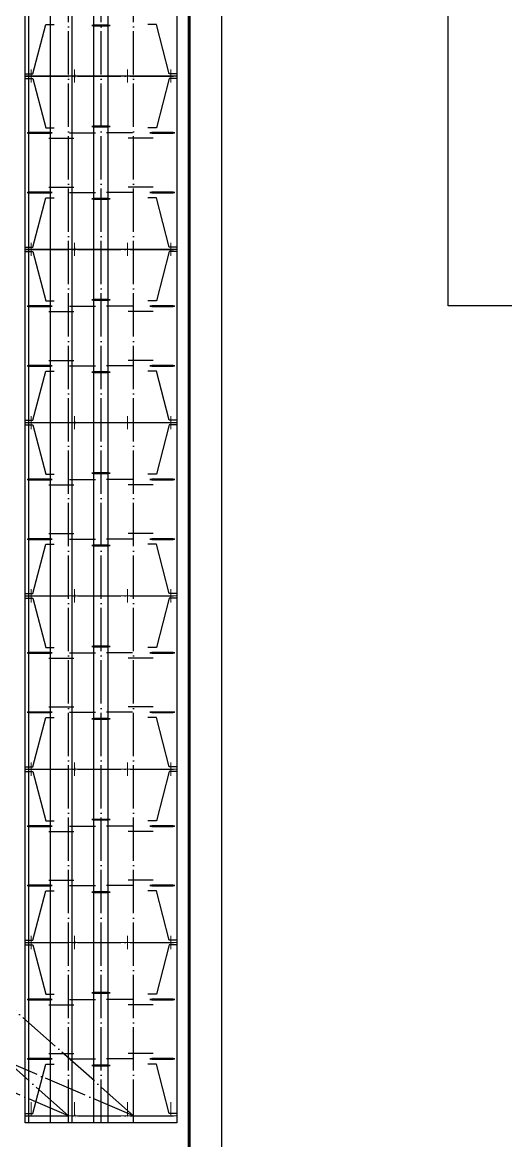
# Model space of a CAD drawing. Extents: x 14475413 to 15955882, y -732572 to -282951.
# Drawn here: x 15371992 to 15394287, y -594458 to -542833 of the extents above; entities that cross this region are included whole.
import ezdxf

# ---------------------------------------------------------------- set-up
doc = ezdxf.new("R2010")
doc.units = 0
doc.header["$LTSCALE"] = 1000
doc.header["$MEASUREMENT"] = 0
doc.linetypes.add('DOTE', pattern=[2.4200000000000004, 2, -0.2, 0.02, -0.2])
for name, color, linetype in [('DOTE', 1, 'DOTE'), ('S-TEXT', 7, 'Continuous'), ('SURFACE', 6, 'Continuous'), ('TK', 4, 'Continuous'), ('屋面隅撑', 7, 'Continuous'), ('楼板负筋钢筋', 1, 'Continuous'), ('檩条拉条', 253, 'Continuous')]:
    doc.layers.add(name, color=color, linetype=linetype)

# ---------------------------------------------------------------- blocks, each defined once
blk = doc.blocks.new('GeYuanFrame_71740722', base_point=(20.08568540801701, 4.526152566438171))
at = {"layer": 'TK'}
blk.add_lwpolyline([(20.08568540801701, 4.526152566438171), (20.08568540801701, 598.5261525664382), (1071.085685408017, 598.5261525664382), (1071.085685408017, 4.526152566438171)], close=True, dxfattribs=at)
at = {"layer": 'TK', "const_width": 1}
blk.add_lwpolyline([(45.08568540801701, 588.5261525664382), (1061.085685408017, 588.5261525664382), (1061.085685408017, 14.52615256643817), (45.08568540801701, 14.52615256643817)], close=True, dxfattribs=at)
blk = doc.blocks.new('44444434')
at = {"const_width": 10}
for points in [[(1381970.568364022, -513610.198700714), (1382070.568364022, -513610.198700714)], [(1381970.568364022, -513810.198700714), (1382070.568364022, -513810.198700714)], [(1382020.568364022, -513610.198700714), (1382020.568364022, -513810.198700714)]]:
    blk.add_lwpolyline(points, dxfattribs=at)
blk = doc.blocks.new('GeYuanFrame_55736273', base_point=(20.08568540801701, 4.526152566438171))
at = {"layer": 'TK'}
blk.add_lwpolyline([(20.08568540801701, 4.526152566438171), (20.08568540801701, 598.5261525664382), (1071.085685408017, 598.5261525664382), (1071.085685408017, 4.526152566438171)], close=True, dxfattribs=at)

msp = doc.modelspace()

# ---------------------------------------------------------------- linework, layer by layer
for p, q in [((15376019.78768828, -542982.6102402806), (15375191.12309328, -542982.6102402806)), ((15376029.74525829, -542982.6102402806), (15375201.08066329, -542982.6102402806)), ((15375201.08066329, -542982.6102402806), (15376029.74525829, -542982.6102402806)), ((15376029.74525826, -542982.6102402806), (15375201.08066326, -542982.6102402806)), ((15375211.03823329, -542982.6102402806), (15376039.70282829, -542982.6102402806)), ((15375211.03823326, -542982.6102402806), (15376039.70282826, -542982.6102402806)), ((15376039.70282826, -542982.6102402806), (15375211.03823326, -542982.6102402806)), ((15375220.99580327, -542982.6102402806), (15376049.66039827, -542982.6102402806)), ((15376019.78768828, -547640.5300960466), (15375191.12309328, -547640.5300960466)), ((15376029.74525828, -547640.5300960466), (15375201.08066328, -547640.5300960466)), ((15375201.08066328, -547640.5300960466), (15376029.74525828, -547640.5300960466)), ((15376029.74525825, -547640.5300960466), (15375201.08066325, -547640.5300960466)), ((15375211.03823329, -547640.5300960466), (15376039.70282829, -547640.5300960466)), ((15375211.03823326, -547640.5300960466), (15376039.70282826, -547640.5300960466)), ((15376039.70282826, -547640.5300960466), (15375211.03823326, -547640.5300960466)), ((15375220.99580326, -547640.5300960466), (15376049.66039827, -547640.5300960466)), ((15372219.2370437, -547937.8626860455), (15373373.03782829, -547937.8626860455)), ((15373363.08025829, -547937.8626860455), (15372227.72606078, -547937.8626860455)), ((15373210.75651989, -548185.8620660454), (15374370.53549105, -548185.8620660454)), ((15374172.35275686, -547937.8626860455), (15375368.91933532, -547937.8626860455)), ((15377068.43073469, -547937.8626860455), (15375871.86415623, -547937.8626860455)), ((15378030.02697166, -548185.8620660454), (15376870.2480005, -548185.8620660454)), ((15379021.54644785, -547937.8626860455), (15377867.74566326, -547937.8626860455)), ((15377877.70323326, -547937.8626860455), (15379013.05743076, -547937.8626860455)), ((15372219.2370437, -550685.2776502818), (15373373.03782829, -550685.2776502818)), ((15373363.08025829, -550685.2776502818), (15372227.72606078, -550685.2776502818)), ((15373210.75651989, -550437.2782702819), (15374370.53549105, -550437.2782702819)), ((15374172.35275686, -550685.2776502818), (15375368.91933532, -550685.2776502818)), ((15377068.43073469, -550685.2776502818), (15375871.86415623, -550685.2776502818)), ((15378030.02697166, -550437.2782702819), (15376870.2480005, -550437.2782702819)), ((15379021.54644785, -550685.2776502818), (15377867.74566326, -550685.2776502818)), ((15377877.70323326, -550685.2776502818), (15379013.05743076, -550685.2776502818)), ((15376019.78768828, -550982.6102402806), (15375191.12309328, -550982.6102402806)), ((15376029.74525828, -550982.6102402806), (15375201.08066328, -550982.6102402806)), ((15375201.08066328, -550982.6102402806), (15376029.74525828, -550982.6102402806)), ((15376029.74525825, -550982.6102402806), (15375201.08066325, -550982.6102402806)), ((15375211.03823329, -550982.6102402806), (15376039.70282829, -550982.6102402806)), ((15375211.03823326, -550982.6102402806), (15376039.70282826, -550982.6102402806)), ((15376039.70282826, -550982.6102402806), (15375211.03823326, -550982.6102402806)), ((15375220.99580326, -550982.6102402806), (15376049.66039827, -550982.6102402806)), ((15372219.2370437, -555937.8626860455), (15373373.03782829, -555937.8626860455)), ((15373363.08025829, -555937.8626860455), (15372227.72606079, -555937.8626860455)), ((15374172.35275686, -555937.8626860455), (15375368.91933532, -555937.8626860455)), ((15376019.78768828, -555640.5300960466), (15375191.12309328, -555640.5300960466)), ((15376029.74525829, -555640.5300960466), (15375201.08066329, -555640.5300960466)), ((15375201.08066329, -555640.5300960466), (15376029.74525829, -555640.5300960466)), ((15376029.74525826, -555640.5300960466), (15375201.08066326, -555640.5300960466)), ((15375211.03823329, -555640.5300960466), (15376039.70282829, -555640.5300960466)), ((15375211.03823326, -555640.5300960466), (15376039.70282826, -555640.5300960466)), ((15376039.70282826, -555640.5300960466), (15375211.03823326, -555640.5300960466)), ((15375220.99580327, -555640.5300960466), (15376049.66039827, -555640.5300960466)), ((15377068.43073469, -555937.8626860455), (15375871.86415623, -555937.8626860455)), ((15379021.54644785, -555937.8626860455), (15377867.74566326, -555937.8626860455)), ((15377877.70323326, -555937.8626860455), (15379013.05743077, -555937.8626860455)), ((15373210.75651989, -556185.8620660454), (15374370.53549105, -556185.8620660454)), ((15378030.02697166, -556185.8620660454), (15376870.2480005, -556185.8620660454)), ((15373210.75651989, -558437.2782702819), (15374370.53549105, -558437.2782702819)), ((15378030.02697166, -558437.2782702819), (15376870.2480005, -558437.2782702819)), ((15372219.2370437, -558685.2776502818), (15373373.03782829, -558685.2776502818)), ((15373363.08025829, -558685.2776502818), (15372227.72606079, -558685.2776502818)), ((15374172.35275686, -558685.2776502818), (15375368.91933532, -558685.2776502818)), ((15376019.78768828, -558982.6102402806), (15375191.12309328, -558982.6102402806)), ((15376029.74525829, -558982.6102402806), (15375201.08066329, -558982.6102402806)), ((15375201.08066329, -558982.6102402806), (15376029.74525829, -558982.6102402806)), ((15376029.74525826, -558982.6102402806), (15375201.08066326, -558982.6102402806)), ((15375211.03823329, -558982.6102402806), (15376039.70282829, -558982.6102402806)), ((15375211.03823326, -558982.6102402806), (15376039.70282826, -558982.6102402806)), ((15376039.70282826, -558982.6102402806), (15375211.03823326, -558982.6102402806)), ((15375220.99580327, -558982.6102402806), (15376049.66039827, -558982.6102402806)), ((15377068.43073469, -558685.2776502818), (15375871.86415623, -558685.2776502818)), ((15379021.54644785, -558685.2776502818), (15377867.74566326, -558685.2776502818)), ((15377877.70323326, -558685.2776502818), (15379013.05743077, -558685.2776502818)), ((15376019.78768828, -563640.5300960466), (15375191.12309328, -563640.5300960466)), ((15376029.74525828, -563640.5300960466), (15375201.08066328, -563640.5300960466)), ((15375201.08066328, -563640.5300960466), (15376029.74525828, -563640.5300960466)), ((15376029.74525825, -563640.5300960466), (15375201.08066325, -563640.5300960466)), ((15375211.03823329, -563640.5300960466), (15376039.70282829, -563640.5300960466)), ((15375211.03823326, -563640.5300960466), (15376039.70282826, -563640.5300960466)), ((15376039.70282826, -563640.5300960466), (15375211.03823326, -563640.5300960466)), ((15375220.99580326, -563640.5300960466), (15376049.66039827, -563640.5300960466)), ((15372219.2370437, -563937.8626860455), (15373373.03782829, -563937.8626860455)), ((15373363.08025829, -563937.8626860455), (15372227.72606078, -563937.8626860455)), ((15373210.75651989, -564185.8620660454), (15374370.53549105, -564185.8620660454)), ((15374172.35275686, -563937.8626860455), (15375368.91933532, -563937.8626860455)), ((15377068.43073469, -563937.8626860455), (15375871.86415623, -563937.8626860455)), ((15378030.02697166, -564185.8620660454), (15376870.2480005, -564185.8620660454)), ((15379021.54644785, -563937.8626860455), (15377867.74566326, -563937.8626860455)), ((15377877.70323326, -563937.8626860455), (15379013.05743076, -563937.8626860455)), ((15372219.2370437, -566685.2776502818), (15373373.03782829, -566685.2776502818)), ((15373363.08025829, -566685.2776502818), (15372227.72606078, -566685.2776502818)), ((15373210.75651989, -566437.2782702819), (15374370.53549105, -566437.2782702819)), ((15374172.35275686, -566685.2776502818), (15375368.91933532, -566685.2776502818)), ((15377068.43073469, -566685.2776502818), (15375871.86415623, -566685.2776502818)), ((15378030.02697166, -566437.2782702819), (15376870.2480005, -566437.2782702819)), ((15379021.54644785, -566685.2776502818), (15377867.74566326, -566685.2776502818)), ((15377877.70323326, -566685.2776502818), (15379013.05743076, -566685.2776502818)), ((15376019.78768828, -566982.6102402806), (15375191.12309328, -566982.6102402806)), ((15376029.74525828, -566982.6102402806), (15375201.08066328, -566982.6102402806)), ((15375201.08066328, -566982.6102402806), (15376029.74525828, -566982.6102402806)), ((15376029.74525825, -566982.6102402806), (15375201.08066325, -566982.6102402806)), ((15375211.03823329, -566982.6102402806), (15376039.70282829, -566982.6102402806)), ((15375211.03823326, -566982.6102402806), (15376039.70282826, -566982.6102402806)), ((15376039.70282826, -566982.6102402806), (15375211.03823326, -566982.6102402806)), ((15375220.99580326, -566982.6102402806), (15376049.66039827, -566982.6102402806)), ((15372219.2370437, -571937.8626860455), (15373373.03782829, -571937.8626860455)), ((15373363.08025829, -571937.8626860455), (15372227.72606078, -571937.8626860455)), ((15374172.35275686, -571937.8626860455), (15375368.91933532, -571937.8626860455)), ((15376019.78768828, -571640.5300960466), (15375191.12309328, -571640.5300960466)), ((15376029.74525828, -571640.5300960466), (15375201.08066328, -571640.5300960466)), ((15375201.08066328, -571640.5300960466), (15376029.74525828, -571640.5300960466)), ((15376029.74525825, -571640.5300960466), (15375201.08066325, -571640.5300960466)), ((15375211.03823329, -571640.5300960466), (15376039.70282829, -571640.5300960466)), ((15375211.03823326, -571640.5300960466), (15376039.70282826, -571640.5300960466)), ((15376039.70282826, -571640.5300960466), (15375211.03823326, -571640.5300960466)), ((15375220.99580326, -571640.5300960466), (15376049.66039827, -571640.5300960466)), ((15377068.43073469, -571937.8626860455), (15375871.86415623, -571937.8626860455)), ((15379021.54644785, -571937.8626860455), (15377867.74566326, -571937.8626860455)), ((15377877.70323326, -571937.8626860455), (15379013.05743076, -571937.8626860455)), ((15373210.75651989, -572185.8620660454), (15374370.53549105, -572185.8620660454)), ((15378030.02697166, -572185.8620660454), (15376870.2480005, -572185.8620660454)), ((15373210.75651989, -574437.2782702819), (15374370.53549105, -574437.2782702819)), ((15378030.02697166, -574437.2782702819), (15376870.2480005, -574437.2782702819)), ((15372219.2370437, -574685.2776502818), (15373373.03782829, -574685.2776502818)), ((15373363.08025829, -574685.2776502818), (15372227.72606078, -574685.2776502818)), ((15374172.35275686, -574685.2776502818), (15375368.91933532, -574685.2776502818)), ((15376019.78768828, -574982.6102402806), (15375191.12309328, -574982.6102402806)), ((15376029.74525828, -574982.6102402806), (15375201.08066328, -574982.6102402806)), ((15375201.08066328, -574982.6102402806), (15376029.74525828, -574982.6102402806)), ((15376029.74525825, -574982.6102402806), (15375201.08066325, -574982.6102402806)), ((15375211.03823329, -574982.6102402806), (15376039.70282829, -574982.6102402806)), ((15375211.03823326, -574982.6102402806), (15376039.70282826, -574982.6102402806)), ((15376039.70282826, -574982.6102402806), (15375211.03823326, -574982.6102402806)), ((15375220.99580326, -574982.6102402806), (15376049.66039827, -574982.6102402806)), ((15377068.43073469, -574685.2776502818), (15375871.86415623, -574685.2776502818)), ((15379021.54644785, -574685.2776502818), (15377867.74566326, -574685.2776502818)), ((15377877.70323326, -574685.2776502818), (15379013.05743076, -574685.2776502818)), ((15376019.78768828, -579640.5300960466), (15375191.12309328, -579640.5300960466)), ((15376029.74525828, -579640.5300960466), (15375201.08066328, -579640.5300960466)), ((15375201.08066328, -579640.5300960466), (15376029.74525828, -579640.5300960466)), ((15376029.74525825, -579640.5300960466), (15375201.08066325, -579640.5300960466)), ((15375211.03823329, -579640.5300960466), (15376039.70282829, -579640.5300960466)), ((15375211.03823326, -579640.5300960466), (15376039.70282826, -579640.5300960466)), ((15376039.70282826, -579640.5300960466), (15375211.03823326, -579640.5300960466)), ((15375220.99580326, -579640.5300960466), (15376049.66039827, -579640.5300960466)), ((15372219.2370437, -579937.8626860455), (15373373.03782829, -579937.8626860455)), ((15373363.08025829, -579937.8626860455), (15372227.72606078, -579937.8626860455)), ((15373210.75651989, -580185.8620660454), (15374370.53549105, -580185.8620660454)), ((15374172.35275686, -579937.8626860455), (15375368.91933532, -579937.8626860455)), ((15377068.43073469, -579937.8626860455), (15375871.86415623, -579937.8626860455)), ((15378030.02697166, -580185.8620660454), (15376870.2480005, -580185.8620660454)), ((15379021.54644785, -579937.8626860455), (15377867.74566326, -579937.8626860455)), ((15377877.70323326, -579937.8626860455), (15379013.05743076, -579937.8626860455)), ((15372219.2370437, -582685.2776502818), (15373373.03782829, -582685.2776502818)), ((15373363.08025829, -582685.2776502818), (15372227.72606078, -582685.2776502818)), ((15373210.75651989, -582437.2782702819), (15374370.53549105, -582437.2782702819)), ((15374172.35275686, -582685.2776502818), (15375368.91933532, -582685.2776502818)), ((15377068.43073469, -582685.2776502818), (15375871.86415623, -582685.2776502818)), ((15378030.02697166, -582437.2782702819), (15376870.2480005, -582437.2782702819)), ((15379021.54644785, -582685.2776502818), (15377867.74566326, -582685.2776502818)), ((15377877.70323326, -582685.2776502818), (15379013.05743076, -582685.2776502818)), ((15376019.78768828, -582982.6102402806), (15375191.12309328, -582982.6102402806)), ((15376029.74525828, -582982.6102402806), (15375201.08066328, -582982.6102402806)), ((15375201.08066328, -582982.6102402806), (15376029.74525828, -582982.6102402806)), ((15376029.74525825, -582982.6102402806), (15375201.08066325, -582982.6102402806)), ((15375211.03823329, -582982.6102402806), (15376039.70282829, -582982.6102402806)), ((15375211.03823326, -582982.6102402806), (15376039.70282826, -582982.6102402806)), ((15376039.70282826, -582982.6102402806), (15375211.03823326, -582982.6102402806)), ((15375220.99580326, -582982.6102402806), (15376049.66039827, -582982.6102402806)), ((15372219.2370437, -587937.8626860455), (15373373.03782829, -587937.8626860455)), ((15373363.08025829, -587937.8626860455), (15372227.72606078, -587937.8626860455)), ((15374172.35275686, -587937.8626860455), (15375368.91933532, -587937.8626860455)), ((15376019.78768828, -587640.5300960466), (15375191.12309328, -587640.5300960466)), ((15376029.74525828, -587640.5300960466), (15375201.08066328, -587640.5300960466)), ((15375201.08066328, -587640.5300960466), (15376029.74525828, -587640.5300960466)), ((15376029.74525825, -587640.5300960466), (15375201.08066325, -587640.5300960466)), ((15375211.03823329, -587640.5300960466), (15376039.70282829, -587640.5300960466)), ((15375211.03823326, -587640.5300960466), (15376039.70282826, -587640.5300960466)), ((15376039.70282826, -587640.5300960466), (15375211.03823326, -587640.5300960466)), ((15375220.99580326, -587640.5300960466), (15376049.66039827, -587640.5300960466)), ((15377068.43073469, -587937.8626860455), (15375871.86415623, -587937.8626860455)), ((15379021.54644785, -587937.8626860455), (15377867.74566326, -587937.8626860455)), ((15377877.70323326, -587937.8626860455), (15379013.05743076, -587937.8626860455)), ((15373210.75651989, -588185.8620660454), (15374370.53549105, -588185.8620660454)), ((15378030.02697166, -588185.8620660454), (15376870.2480005, -588185.8620660454)), ((15373210.75651989, -590437.2782702819), (15374370.53549105, -590437.2782702819)), ((15378030.02697166, -590437.2782702819), (15376870.2480005, -590437.2782702819)), ((15372219.2370437, -590685.2776502818), (15373373.03782829, -590685.2776502818)), ((15373363.08025829, -590685.2776502818), (15372227.72606078, -590685.2776502818)), ((15374172.35275686, -590685.2776502818), (15375368.91933532, -590685.2776502818)), ((15376019.78768828, -590982.6102402806), (15375191.12309328, -590982.6102402806)), ((15376029.74525828, -590982.6102402806), (15375201.08066328, -590982.6102402806)), ((15375201.08066328, -590982.6102402806), (15376029.74525828, -590982.6102402806)), ((15376029.74525825, -590982.6102402806), (15375201.08066325, -590982.6102402806)), ((15375211.03823329, -590982.6102402806), (15376039.70282829, -590982.6102402806)), ((15375211.03823326, -590982.6102402806), (15376039.70282826, -590982.6102402806)), ((15376039.70282826, -590982.6102402806), (15375211.03823326, -590982.6102402806)), ((15375220.99580326, -590982.6102402806), (15376049.66039827, -590982.6102402806)), ((15377068.43073469, -590685.2776502818), (15375871.86415623, -590685.2776502818)), ((15379021.54644785, -590685.2776502818), (15377867.74566326, -590685.2776502818)), ((15377877.70323326, -590685.2776502818), (15379013.05743076, -590685.2776502818))]:
    msp.add_line(p, q)
msp.add_lwpolyline([(15372120.3917458, -512981.5701681637), (15379120.3917458, -512981.5701681637), (15379120.3917458, -593641.5701681635), (15372120.3917458, -593641.5701681635)], close=True)
at = {"ltscale": 0.5}
for points in [[(15372287.05924577, -593641.5701681635), (15372287.05924575, -512981.5701681637)], [(15373287.05924577, -593641.5701681635), (15373287.05924575, -512981.5701681637)], [(15374287.05924577, -593641.5701681635), (15374287.05924575, -512981.5701681637)], [(15375287.05924577, -593641.5701681635), (15375287.05924575, -512981.5701681637)], [(15375953.72424578, -593641.5701681635), (15375953.72424579, -512981.5701681637)]]:
    msp.add_lwpolyline(points, dxfattribs=at)
at = {"layer": 'DOTE'}
for p, q in [((15374120.39174576, -593641.5701681635), (15374120.39174576, -512981.5701681637)), ((15375620.39174576, -593641.5701681635), (15375620.39174576, -512981.5701681637)), ((15377120.39174573, -593641.5701681635), (15377120.39174573, -512981.5701681637)), ((15372120.39174576, -545311.5701681636), (15379120.39174576, -545311.5701681636)), ((15372120.3917458, -545311.5701681648), (15379120.3917458, -545311.5701681648)), ((15372120.3917458, -545311.5701681648), (15379120.3917458, -545311.5701681648)), ((15372120.3917458, -545311.5701681648), (15379120.3917458, -545311.5701681648)), ((15372120.3917458, -545311.5701681648), (15379120.3917458, -545311.5701681648)), ((15372120.3917458, -545311.5701681648), (15379120.3917458, -545311.5701681648)), ((15372120.3917458, -545311.5701681648), (15379120.3917458, -545311.5701681648)), ((15372120.39174576, -553311.5701681636), (15379120.39174576, -553311.5701681636)), ((15372120.3917458, -553311.5701681648), (15379120.3917458, -553311.5701681648)), ((15372120.3917458, -553311.5701681648), (15379120.3917458, -553311.5701681648)), ((15372120.3917458, -553311.5701681648), (15379120.3917458, -553311.5701681648)), ((15372120.3917458, -553311.5701681648), (15379120.3917458, -553311.5701681648)), ((15372120.3917458, -553311.5701681648), (15379120.3917458, -553311.5701681648)), ((15372120.3917458, -553311.5701681648), (15379120.3917458, -553311.5701681648)), ((15372120.3917458, -553311.5701681648), (15379120.3917458, -553311.5701681648)), ((15372120.3917458, -553311.5701681648), (15379120.3917458, -553311.5701681648)), ((15372120.39174576, -561311.5701681636), (15379120.39174576, -561311.5701681636)), ((15372120.3917458, -561311.5701681648), (15379120.3917458, -561311.5701681648)), ((15372120.3917458, -561311.5701681648), (15379120.3917458, -561311.5701681648)), ((15372120.3917458, -561311.5701681648), (15379120.3917458, -561311.5701681648)), ((15372120.3917458, -561311.5701681648), (15379120.3917458, -561311.5701681648)), ((15372120.3917458, -561311.5701681648), (15379120.3917458, -561311.5701681648)), ((15372120.3917458, -561311.5701681648), (15379120.3917458, -561311.5701681648)), ((15372120.3917458, -561311.5701681648), (15379120.3917458, -561311.5701681648)), ((15372120.3917458, -561311.5701681648), (15379120.3917458, -561311.5701681648)), ((15374120.39174572, -593311.5701681637), (15316135.65066318, -568431.598326561)), ((15377120.39174573, -593311.5701681636), (15319135.65066318, -568431.5983265609)), ((15374120.39174572, -593311.5701681637), (15346135.65066319, -568431.5983265612)), ((15377120.39174573, -593311.5701681636), (15349135.65066319, -568431.598326561)), ((15372120.39174576, -569311.5701681636), (15379120.39174576, -569311.5701681636)), ((15372120.3917458, -569311.5701681648), (15379120.3917458, -569311.5701681648)), ((15372120.3917458, -569311.5701681648), (15379120.3917458, -569311.5701681648)), ((15372120.3917458, -569311.5701681648), (15379120.3917458, -569311.5701681648)), ((15372120.3917458, -569311.5701681648), (15379120.3917458, -569311.5701681648)), ((15372120.3917458, -569311.5701681648), (15379120.3917458, -569311.5701681648)), ((15372120.3917458, -569311.5701681648), (15379120.3917458, -569311.5701681648)), ((15372120.3917458, -569311.5701681648), (15379120.3917458, -569311.5701681648)), ((15372120.3917458, -569311.5701681648), (15379120.3917458, -569311.5701681648)), ((15372120.39174576, -577311.5701681636), (15379120.39174576, -577311.5701681636)), ((15372120.3917458, -577311.5701681648), (15379120.3917458, -577311.5701681648)), ((15372120.3917458, -577311.5701681648), (15379120.3917458, -577311.5701681648)), ((15372120.3917458, -577311.5701681648), (15379120.3917458, -577311.5701681648)), ((15372120.3917458, -577311.5701681648), (15379120.3917458, -577311.5701681648)), ((15372120.3917458, -577311.5701681648), (15379120.3917458, -577311.5701681648)), ((15372120.3917458, -577311.5701681648), (15379120.3917458, -577311.5701681648)), ((15372120.3917458, -577311.5701681648), (15379120.3917458, -577311.5701681648)), ((15372120.3917458, -577311.5701681648), (15379120.3917458, -577311.5701681648)), ((15372120.39174576, -585311.5701681636), (15379120.39174576, -585311.5701681636)), ((15372120.3917458, -585311.5701681648), (15379120.3917458, -585311.5701681648)), ((15372120.3917458, -585311.5701681648), (15379120.3917458, -585311.5701681648)), ((15372120.3917458, -585311.5701681648), (15379120.3917458, -585311.5701681648)), ((15372120.3917458, -585311.5701681648), (15379120.3917458, -585311.5701681648)), ((15372120.3917458, -585311.5701681648), (15379120.3917458, -585311.5701681648)), ((15372120.3917458, -585311.5701681648), (15379120.3917458, -585311.5701681648)), ((15372120.3917458, -585311.5701681648), (15379120.3917458, -585311.5701681648)), ((15372120.3917458, -585311.5701681648), (15379120.3917458, -585311.5701681648)), ((15372120.39174576, -593311.5701681636), (15379120.39174576, -593311.5701681636)), ((15372120.3917458, -593311.5701681649), (15379120.3917458, -593311.5701681649)), ((15372120.3917458, -593311.5701681649), (15379120.3917458, -593311.5701681649)), ((15372120.3917458, -593311.5701681649), (15379120.3917458, -593311.5701681649)), ((15372120.3917458, -593311.5701681649), (15379120.3917458, -593311.5701681649)), ((15372120.3917458, -593311.5701681649), (15379120.3917458, -593311.5701681649)), ((15372120.3917458, -593311.5701681649), (15379120.3917458, -593311.5701681649)), ((15372120.3917458, -593311.5701681649), (15379120.3917458, -593311.5701681649)), ((15372120.3917458, -593311.5701681649), (15379120.3917458, -593311.5701681649))]:
    msp.add_line(p, q, dxfattribs=at)
at = {"layer": 'S-TEXT', "color": 3}
for points in [[(15371005.84838442, -554554.810338698, 0, 0, 0), (15371005.84838444, -556966.8630136829, 0, 0, 0), (15373392.71186093, -558227.1630242639, 120, 0, 0), (15373790.64600547, -558437.2782702817, 0, 0, 0)], [(15371034.52400731, -562986.4573385341, 0, 0, 0), (15371034.52401253, -565872.0176062213, 0, 0, 0), (15372462.04473257, -566503.2831774494, 120, 0, 0), (15372873.60033253, -566685.2776502819, 0, 0, 0)], [(15370584.6291375, -572976.4380893884, 0, 0, 0), (15370584.62913749, -575827.1033318816, 0, 0, 0), (15372232.9272001, -576370.4258746088, 120, 0, 0), (15372660.30758534, -576511.3017288549, 0, 0, 0)], [(15370788.3721955, -581716.8109791129, 0, 0, 0), (15370788.37219433, -584465.2530445162, 0, 0, 0), (15371968.03510148, -584857.3890443527, 120, 0, 0), (15372395.06026339, -584999.3380179164, 0, 0, 0)], [(15370277.27186245, -589283.8333504407, 0, 0, 0), (15370277.27186303, -592118.8214903909, 0, 0, 0), (15371962.48215983, -592601.8957088345, 120, 0, 0), (15372395.06026339, -592725.8964520593, 0, 0, 0)]]:
    msp.add_lwpolyline(points, format="xyseb", dxfattribs=at)
at = {"layer": 'SURFACE'}
for points in [[(15372094.06552403, -545204.8896637075), (15372480.05296755, -545204.8896637075), (15373067.73240938, -542928.2240529284), (15373454.77477221, -542928.2240529284)], [(15379146.71796752, -545204.8896637075), (15378760.730524, -545204.8896637075), (15378173.05108217, -542928.2240529284), (15377786.00871934, -542928.2240529284)], [(15372094.06552403, -545418.2506726198), (15372480.05296755, -545418.2506726198), (15373067.73240938, -547694.9162833989), (15373454.77477221, -547694.9162833989)], [(15379146.71796752, -545418.2506726198), (15378760.730524, -545418.2506726198), (15378173.05108217, -547694.9162833989), (15377786.00871934, -547694.9162833989)], [(15372094.06552403, -553204.8896637075), (15372480.05296755, -553204.8896637075), (15373067.73240938, -550928.2240529284), (15373454.77477221, -550928.2240529284)], [(15379146.71796752, -553204.8896637075), (15378760.730524, -553204.8896637075), (15378173.05108217, -550928.2240529284), (15377786.00871934, -550928.2240529284)], [(15372094.06552403, -553418.2506726198), (15372480.05296755, -553418.2506726198), (15373067.73240938, -555694.9162833989), (15373454.77477221, -555694.9162833989)], [(15379146.71796752, -553418.2506726198), (15378760.730524, -553418.2506726198), (15378173.05108217, -555694.9162833989), (15377786.00871934, -555694.9162833989)], [(15372094.06552403, -561204.8896637075), (15372480.05296755, -561204.8896637075), (15373067.73240938, -558928.2240529284), (15373454.77477221, -558928.2240529284)], [(15379146.71796752, -561204.8896637075), (15378760.730524, -561204.8896637075), (15378173.05108217, -558928.2240529284), (15377786.00871934, -558928.2240529284)], [(15372094.06552403, -561418.2506726198), (15372480.05296755, -561418.2506726198), (15373067.73240938, -563694.9162833989), (15373454.77477221, -563694.9162833989)], [(15379146.71796752, -561418.2506726198), (15378760.730524, -561418.2506726198), (15378173.05108217, -563694.9162833989), (15377786.00871934, -563694.9162833989)], [(15372094.06552403, -569204.8896637075), (15372480.05296755, -569204.8896637075), (15373067.73240938, -566928.2240529284), (15373454.77477221, -566928.2240529284)], [(15379146.71796752, -569204.8896637075), (15378760.730524, -569204.8896637075), (15378173.05108217, -566928.2240529284), (15377786.00871934, -566928.2240529284)], [(15372094.06552403, -569418.2506726198), (15372480.05296755, -569418.2506726198), (15373067.73240938, -571694.9162833989), (15373454.77477221, -571694.9162833989)], [(15379146.71796752, -569418.2506726198), (15378760.730524, -569418.2506726198), (15378173.05108217, -571694.9162833989), (15377786.00871934, -571694.9162833989)], [(15372094.06552403, -577204.8896637075), (15372480.05296755, -577204.8896637075), (15373067.73240938, -574928.2240529284), (15373454.77477221, -574928.2240529284)], [(15379146.71796752, -577204.8896637075), (15378760.730524, -577204.8896637075), (15378173.05108217, -574928.2240529284), (15377786.00871934, -574928.2240529284)], [(15372094.06552403, -577418.2506726198), (15372480.05296755, -577418.2506726198), (15373067.73240938, -579694.9162833989), (15373454.77477221, -579694.9162833989)], [(15379146.71796752, -577418.2506726198), (15378760.730524, -577418.2506726198), (15378173.05108217, -579694.9162833989), (15377786.00871934, -579694.9162833989)], [(15372094.06552403, -585204.8896637075), (15372480.05296755, -585204.8896637075), (15373067.73240938, -582928.2240529284), (15373454.77477221, -582928.2240529284)], [(15379146.71796752, -585204.8896637075), (15378760.730524, -585204.8896637075), (15378173.05108217, -582928.2240529284), (15377786.00871934, -582928.2240529284)], [(15372094.06552403, -585418.2506726198), (15372480.05296755, -585418.2506726198), (15373067.73240938, -587694.9162833989), (15373454.77477221, -587694.9162833989)], [(15379146.71796752, -585418.2506726198), (15378760.730524, -585418.2506726198), (15378173.05108217, -587694.9162833989), (15377786.00871934, -587694.9162833989)], [(15372094.06552403, -593204.8896637075), (15372480.05296755, -593204.8896637075), (15373067.73240938, -590928.2240529284), (15373454.77477221, -590928.2240529284)], [(15379146.71796752, -593204.8896637075), (15378760.730524, -593204.8896637075), (15378173.05108217, -590928.2240529284), (15377786.00871934, -590928.2240529284)]]:
    msp.add_lwpolyline(points, dxfattribs=at)
at = {"layer": '屋面隅撑', "color": 3, "const_width": 50}
for points in [[(15372395.06026339, -544999.3380179108), (15372395.06026339, -545623.8023184167)], [(15374395.06026339, -544999.3380179108), (15374395.06026339, -545623.8023184167)], [(15376845.72322816, -544999.3380179108), (15376845.72322816, -545623.8023184167)], [(15378845.72322816, -544999.3380179108), (15378845.72322816, -545623.8023184167)], [(15372395.06026339, -552999.3380179108), (15372395.06026339, -553623.8023184167)], [(15374395.06026339, -552999.3380179108), (15374395.06026339, -553623.8023184167)], [(15376845.72322816, -552999.3380179108), (15376845.72322816, -553623.8023184167)], [(15378845.72322816, -552999.3380179108), (15378845.72322816, -553623.8023184167)], [(15372395.06026339, -560999.3380179108), (15372395.06026339, -561623.8023184167)], [(15374395.06026339, -560999.3380179108), (15374395.06026339, -561623.8023184167)], [(15376845.72322816, -560999.3380179108), (15376845.72322816, -561623.8023184167)], [(15378845.72322816, -560999.3380179108), (15378845.72322816, -561623.8023184167)], [(15372395.06026339, -568999.3380179108), (15372395.06026339, -569623.8023184167)], [(15374395.06026339, -568999.3380179108), (15374395.06026339, -569623.8023184167)], [(15376845.72322816, -568999.3380179108), (15376845.72322816, -569623.8023184167)], [(15378845.72322816, -568999.3380179108), (15378845.72322816, -569623.8023184167)], [(15372395.06026339, -576999.3380179108), (15372395.06026339, -577623.8023184167)], [(15374395.06026339, -576999.3380179108), (15374395.06026339, -577623.8023184167)], [(15376845.72322816, -576999.3380179108), (15376845.72322816, -577623.8023184167)], [(15378845.72322816, -576999.3380179108), (15378845.72322816, -577623.8023184167)], [(15372395.06026339, -584999.3380179108), (15372395.06026339, -585623.8023184167)], [(15374395.06026339, -584999.3380179108), (15374395.06026339, -585623.8023184167)], [(15376845.72322816, -584999.3380179108), (15376845.72322816, -585623.8023184167)], [(15378845.72322816, -584999.3380179108), (15378845.72322816, -585623.8023184167)], [(15372395.06026339, -592669.3380179122), (15372395.06026339, -593293.802318418)], [(15374395.06026339, -592669.3380179122), (15374395.06026339, -593293.802318418)], [(15376845.72322816, -592669.3380179122), (15376845.72322816, -593293.802318418)], [(15378845.72322816, -592669.3380179122), (15378845.72322816, -593293.802318418)]]:
    msp.add_lwpolyline(points, dxfattribs=at)
at = {"layer": '楼板负筋钢筋', "color": 6, "linetype": 'DOTE', "const_width": 52.49999910593033}
for points in [[(15379120.39174582, -545311.5701681648), (15372120.39174582, -545311.5701681648)], [(15379120.39174582, -545311.5701681648), (15372120.39174582, -545311.5701681648)], [(15379120.39174582, -553311.5701681648), (15372120.39174582, -553311.5701681648)], [(15379120.39174582, -553311.5701681648), (15372120.39174582, -553311.5701681648)], [(15379120.39174582, -561311.5701681648), (15372120.39174582, -561311.5701681648)], [(15379120.39174582, -561311.5701681648), (15372120.39174582, -561311.5701681648)], [(15379120.39174582, -569311.5701681648), (15372120.39174582, -569311.5701681648)], [(15379120.39174582, -569311.5701681648), (15372120.39174582, -569311.5701681648)], [(15379120.39174582, -577311.5701681648), (15372120.39174582, -577311.5701681648)], [(15379120.39174582, -577311.5701681648), (15372120.39174582, -577311.5701681648)], [(15379120.39174582, -585311.5701681648), (15372120.39174582, -585311.5701681648)], [(15379120.39174582, -585311.5701681648), (15372120.39174582, -585311.5701681648)], [(15379120.39174582, -593311.5701681649), (15372120.39174582, -593311.5701681649)], [(15379120.39174582, -593311.5701681649), (15372120.39174582, -593311.5701681649)]]:
    msp.add_lwpolyline(points, dxfattribs=at)
at = {"layer": '檩条拉条', "color": 2, "const_width": 106.6664}
for points in [[(15375277.10167578, -542982.6102402806), (15375943.76667578, -542982.6102402806)], [(15375943.76667578, -542982.6102402806), (15375277.10167578, -542982.6102402806)], [(15375953.72424579, -542982.6102402806), (15375287.05924579, -542982.6102402806)], [(15375287.05924579, -542982.6102402806), (15375953.72424579, -542982.6102402806)], [(15375287.05924576, -542982.6102402806), (15375953.72424576, -542982.6102402806)], [(15375953.72424576, -542982.6102402806), (15375287.05924576, -542982.6102402806)], [(15375963.68181577, -542982.6102402806), (15375297.01681577, -542982.6102402806)], [(15375297.01681577, -542982.6102402806), (15375963.68181577, -542982.6102402806)], [(15375277.10167578, -547640.5300960466), (15375943.76667578, -547640.5300960466)], [(15375943.76667578, -547640.5300960466), (15375277.10167578, -547640.5300960466)], [(15375953.72424578, -547640.5300960466), (15375287.05924579, -547640.5300960466)], [(15375287.05924579, -547640.5300960466), (15375953.72424578, -547640.5300960466)], [(15375287.05924576, -547640.5300960466), (15375953.72424576, -547640.5300960466)], [(15375953.72424576, -547640.5300960466), (15375287.05924576, -547640.5300960466)], [(15375963.68181576, -547640.5300960466), (15375297.01681576, -547640.5300960466)], [(15375297.01681576, -547640.5300960466), (15375963.68181576, -547640.5300960466)], [(15373287.05924579, -547937.8626860455), (15372287.05924579, -547937.8626860455)], [(15372287.05924579, -547937.8626860455), (15373287.05924579, -547937.8626860455)], [(15377953.72424576, -547937.8626860455), (15378953.72424576, -547937.8626860455)], [(15378953.72424576, -547937.8626860455), (15377953.72424576, -547937.8626860455)], [(15373287.05924579, -550685.2776502818), (15372287.05924579, -550685.2776502818)], [(15372287.05924579, -550685.2776502818), (15373287.05924579, -550685.2776502818)], [(15377953.72424576, -550685.2776502818), (15378953.72424576, -550685.2776502818)], [(15378953.72424576, -550685.2776502818), (15377953.72424576, -550685.2776502818)], [(15375277.10167578, -550982.6102402806), (15375943.76667578, -550982.6102402806)], [(15375943.76667578, -550982.6102402806), (15375277.10167578, -550982.6102402806)], [(15375953.72424578, -550982.6102402806), (15375287.05924579, -550982.6102402806)], [(15375287.05924579, -550982.6102402806), (15375953.72424578, -550982.6102402806)], [(15375287.05924576, -550982.6102402806), (15375953.72424576, -550982.6102402806)], [(15375953.72424576, -550982.6102402806), (15375287.05924576, -550982.6102402806)], [(15375963.68181576, -550982.6102402806), (15375297.01681576, -550982.6102402806)], [(15375297.01681576, -550982.6102402806), (15375963.68181576, -550982.6102402806)], [(15373287.05924579, -555937.8626860455), (15372287.05924579, -555937.8626860455)], [(15372287.05924579, -555937.8626860455), (15373287.05924579, -555937.8626860455)], [(15375277.10167578, -555640.5300960466), (15375943.76667578, -555640.5300960466)], [(15375943.76667578, -555640.5300960466), (15375277.10167578, -555640.5300960466)], [(15375953.72424579, -555640.5300960466), (15375287.05924579, -555640.5300960466)], [(15375287.05924579, -555640.5300960466), (15375953.72424579, -555640.5300960466)], [(15375287.05924576, -555640.5300960466), (15375953.72424576, -555640.5300960466)], [(15375953.72424576, -555640.5300960466), (15375287.05924576, -555640.5300960466)], [(15375963.68181577, -555640.5300960466), (15375297.01681577, -555640.5300960466)], [(15375297.01681577, -555640.5300960466), (15375963.68181577, -555640.5300960466)], [(15377953.72424576, -555937.8626860455), (15378953.72424576, -555937.8626860455)], [(15378953.72424576, -555937.8626860455), (15377953.72424576, -555937.8626860455)], [(15373287.05924579, -558685.2776502818), (15372287.05924579, -558685.2776502818)], [(15372287.05924579, -558685.2776502818), (15373287.05924579, -558685.2776502818)], [(15375277.10167578, -558982.6102402806), (15375943.76667578, -558982.6102402806)], [(15375943.76667578, -558982.6102402806), (15375277.10167578, -558982.6102402806)], [(15375953.72424579, -558982.6102402806), (15375287.05924579, -558982.6102402806)], [(15375287.05924579, -558982.6102402806), (15375953.72424579, -558982.6102402806)], [(15375287.05924576, -558982.6102402806), (15375953.72424576, -558982.6102402806)], [(15375953.72424576, -558982.6102402806), (15375287.05924576, -558982.6102402806)], [(15375963.68181577, -558982.6102402806), (15375297.01681577, -558982.6102402806)], [(15375297.01681577, -558982.6102402806), (15375963.68181577, -558982.6102402806)], [(15377953.72424576, -558685.2776502818), (15378953.72424576, -558685.2776502818)], [(15378953.72424576, -558685.2776502818), (15377953.72424576, -558685.2776502818)], [(15375277.10167578, -563640.5300960466), (15375943.76667578, -563640.5300960466)], [(15375943.76667578, -563640.5300960466), (15375277.10167578, -563640.5300960466)], [(15375953.72424578, -563640.5300960466), (15375287.05924579, -563640.5300960466)], [(15375287.05924579, -563640.5300960466), (15375953.72424578, -563640.5300960466)], [(15375287.05924576, -563640.5300960466), (15375953.72424576, -563640.5300960466)], [(15375953.72424576, -563640.5300960466), (15375287.05924576, -563640.5300960466)], [(15375963.68181576, -563640.5300960466), (15375297.01681576, -563640.5300960466)], [(15375297.01681576, -563640.5300960466), (15375963.68181576, -563640.5300960466)], [(15373287.05924579, -563937.8626860455), (15372287.05924579, -563937.8626860455)], [(15372287.05924579, -563937.8626860455), (15373287.05924579, -563937.8626860455)], [(15377953.72424576, -563937.8626860455), (15378953.72424576, -563937.8626860455)], [(15378953.72424576, -563937.8626860455), (15377953.72424576, -563937.8626860455)], [(15373287.05924579, -566685.2776502818), (15372287.05924579, -566685.2776502818)], [(15372287.05924579, -566685.2776502818), (15373287.05924579, -566685.2776502818)], [(15377953.72424576, -566685.2776502818), (15378953.72424576, -566685.2776502818)], [(15378953.72424576, -566685.2776502818), (15377953.72424576, -566685.2776502818)], [(15375277.10167578, -566982.6102402806), (15375943.76667578, -566982.6102402806)], [(15375943.76667578, -566982.6102402806), (15375277.10167578, -566982.6102402806)], [(15375953.72424578, -566982.6102402806), (15375287.05924579, -566982.6102402806)], [(15375287.05924579, -566982.6102402806), (15375953.72424578, -566982.6102402806)], [(15375287.05924576, -566982.6102402806), (15375953.72424576, -566982.6102402806)], [(15375953.72424576, -566982.6102402806), (15375287.05924576, -566982.6102402806)], [(15375963.68181576, -566982.6102402806), (15375297.01681576, -566982.6102402806)], [(15375297.01681576, -566982.6102402806), (15375963.68181576, -566982.6102402806)], [(15373287.05924579, -571937.8626860455), (15372287.05924579, -571937.8626860455)], [(15372287.05924579, -571937.8626860455), (15373287.05924579, -571937.8626860455)], [(15375277.10167578, -571640.5300960466), (15375943.76667578, -571640.5300960466)], [(15375943.76667578, -571640.5300960466), (15375277.10167578, -571640.5300960466)], [(15375953.72424578, -571640.5300960466), (15375287.05924579, -571640.5300960466)], [(15375287.05924579, -571640.5300960466), (15375953.72424578, -571640.5300960466)], [(15375287.05924576, -571640.5300960466), (15375953.72424576, -571640.5300960466)], [(15375953.72424576, -571640.5300960466), (15375287.05924576, -571640.5300960466)], [(15375963.68181576, -571640.5300960466), (15375297.01681576, -571640.5300960466)], [(15375297.01681576, -571640.5300960466), (15375963.68181576, -571640.5300960466)], [(15377953.72424576, -571937.8626860455), (15378953.72424576, -571937.8626860455)], [(15378953.72424576, -571937.8626860455), (15377953.72424576, -571937.8626860455)], [(15373287.05924579, -574685.2776502818), (15372287.05924579, -574685.2776502818)], [(15372287.05924579, -574685.2776502818), (15373287.05924579, -574685.2776502818)], [(15375277.10167578, -574982.6102402806), (15375943.76667578, -574982.6102402806)], [(15375943.76667578, -574982.6102402806), (15375277.10167578, -574982.6102402806)], [(15375953.72424578, -574982.6102402806), (15375287.05924579, -574982.6102402806)], [(15375287.05924579, -574982.6102402806), (15375953.72424578, -574982.6102402806)], [(15375287.05924576, -574982.6102402806), (15375953.72424576, -574982.6102402806)], [(15375953.72424576, -574982.6102402806), (15375287.05924576, -574982.6102402806)], [(15375963.68181576, -574982.6102402806), (15375297.01681576, -574982.6102402806)], [(15375297.01681576, -574982.6102402806), (15375963.68181576, -574982.6102402806)], [(15377953.72424576, -574685.2776502818), (15378953.72424576, -574685.2776502818)], [(15378953.72424576, -574685.2776502818), (15377953.72424576, -574685.2776502818)], [(15375277.10167578, -579640.5300960466), (15375943.76667578, -579640.5300960466)], [(15375943.76667578, -579640.5300960466), (15375277.10167578, -579640.5300960466)], [(15375953.72424578, -579640.5300960466), (15375287.05924579, -579640.5300960466)], [(15375287.05924579, -579640.5300960466), (15375953.72424578, -579640.5300960466)], [(15375287.05924576, -579640.5300960466), (15375953.72424576, -579640.5300960466)], [(15375953.72424576, -579640.5300960466), (15375287.05924576, -579640.5300960466)], [(15375963.68181576, -579640.5300960466), (15375297.01681576, -579640.5300960466)], [(15375297.01681576, -579640.5300960466), (15375963.68181576, -579640.5300960466)], [(15373287.05924579, -579937.8626860455), (15372287.05924579, -579937.8626860455)], [(15372287.05924579, -579937.8626860455), (15373287.05924579, -579937.8626860455)], [(15377953.72424576, -579937.8626860455), (15378953.72424576, -579937.8626860455)], [(15378953.72424576, -579937.8626860455), (15377953.72424576, -579937.8626860455)], [(15373287.05924579, -582685.2776502818), (15372287.05924579, -582685.2776502818)], [(15372287.05924579, -582685.2776502818), (15373287.05924579, -582685.2776502818)], [(15377953.72424576, -582685.2776502818), (15378953.72424576, -582685.2776502818)], [(15378953.72424576, -582685.2776502818), (15377953.72424576, -582685.2776502818)], [(15375277.10167578, -582982.6102402806), (15375943.76667578, -582982.6102402806)], [(15375943.76667578, -582982.6102402806), (15375277.10167578, -582982.6102402806)], [(15375953.72424578, -582982.6102402806), (15375287.05924579, -582982.6102402806)], [(15375287.05924579, -582982.6102402806), (15375953.72424578, -582982.6102402806)], [(15375287.05924576, -582982.6102402806), (15375953.72424576, -582982.6102402806)], [(15375953.72424576, -582982.6102402806), (15375287.05924576, -582982.6102402806)], [(15375963.68181576, -582982.6102402806), (15375297.01681576, -582982.6102402806)], [(15375297.01681576, -582982.6102402806), (15375963.68181576, -582982.6102402806)], [(15373287.05924579, -587937.8626860455), (15372287.05924579, -587937.8626860455)], [(15372287.05924579, -587937.8626860455), (15373287.05924579, -587937.8626860455)], [(15375277.10167578, -587640.5300960466), (15375943.76667578, -587640.5300960466)], [(15375943.76667578, -587640.5300960466), (15375277.10167578, -587640.5300960466)], [(15375953.72424578, -587640.5300960466), (15375287.05924579, -587640.5300960466)], [(15375287.05924579, -587640.5300960466), (15375953.72424578, -587640.5300960466)], [(15375287.05924576, -587640.5300960466), (15375953.72424576, -587640.5300960466)], [(15375953.72424576, -587640.5300960466), (15375287.05924576, -587640.5300960466)], [(15375963.68181576, -587640.5300960466), (15375297.01681576, -587640.5300960466)], [(15375297.01681576, -587640.5300960466), (15375963.68181576, -587640.5300960466)], [(15377953.72424576, -587937.8626860455), (15378953.72424576, -587937.8626860455)], [(15378953.72424576, -587937.8626860455), (15377953.72424576, -587937.8626860455)], [(15373287.05924579, -590685.2776502818), (15372287.05924579, -590685.2776502818)], [(15372287.05924579, -590685.2776502818), (15373287.05924579, -590685.2776502818)], [(15375277.10167578, -590982.6102402806), (15375943.76667578, -590982.6102402806)], [(15375943.76667578, -590982.6102402806), (15375277.10167578, -590982.6102402806)], [(15375953.72424578, -590982.6102402806), (15375287.05924579, -590982.6102402806)], [(15375287.05924579, -590982.6102402806), (15375953.72424578, -590982.6102402806)], [(15375287.05924576, -590982.6102402806), (15375953.72424576, -590982.6102402806)], [(15375953.72424576, -590982.6102402806), (15375287.05924576, -590982.6102402806)], [(15375963.68181576, -590982.6102402806), (15375297.01681576, -590982.6102402806)], [(15375297.01681576, -590982.6102402806), (15375963.68181576, -590982.6102402806)], [(15377953.72424576, -590685.2776502818), (15378953.72424576, -590685.2776502818)], [(15378953.72424576, -590685.2776502818), (15377953.72424576, -590685.2776502818)]]:
    msp.add_lwpolyline(points, dxfattribs=at)

# ---------------------------------------------------------------- block references
at = {"xscale": 150, "yscale": 150, "zscale": 150, "rotation": 270}
msp.add_blockref('GeYuanFrame_71740722', (15292085.65066275, -466825.4046344924), dxfattribs=at)
at = {"xscale": 150, "yscale": 150, "zscale": 150}
msp.add_blockref('GeYuanFrame_55736273', (15391640.0756762, -555925.4046344925), dxfattribs=at)
at = {"color": 6, "xscale": 1.5, "yscale": 1.5, "zscale": 1.5, "rotation": 270}
for p in [(16144835.68979687, 1527719.282377867), (16144835.68979687, 1527719.282377867), (16147535.68979688, 1527719.282377867), (16147535.68979688, 1527719.282377867), (16144835.68979687, 1519719.282377867), (16144835.68979687, 1519719.282377867), (16147535.68979688, 1519719.282377867), (16147535.68979688, 1519719.282377867), (16144835.68979687, 1511719.282377867), (16144835.68979687, 1511719.282377867), (16147535.68979688, 1511719.282377867), (16147535.68979688, 1511719.282377867), (16144835.68979687, 1503719.282377867), (16144835.68979687, 1503719.282377867), (16147535.68979688, 1503719.282377867), (16147535.68979688, 1503719.282377867), (16144835.68979687, 1495719.282377867), (16144835.68979687, 1495719.282377867), (16147535.68979688, 1495719.282377867), (16147535.68979688, 1495719.282377867), (16144835.68979687, 1487719.282377867), (16144835.68979687, 1487719.282377867), (16147535.68979688, 1487719.282377867), (16147535.68979688, 1487719.282377867), (16144835.68979687, 1479719.282377867), (16144835.68979687, 1479719.282377867), (16147535.68979688, 1479719.282377867), (16147535.68979688, 1479719.282377867)]:
    msp.add_blockref('44444434', p, dxfattribs=at)

doc.saveas('drawing.dxf')
